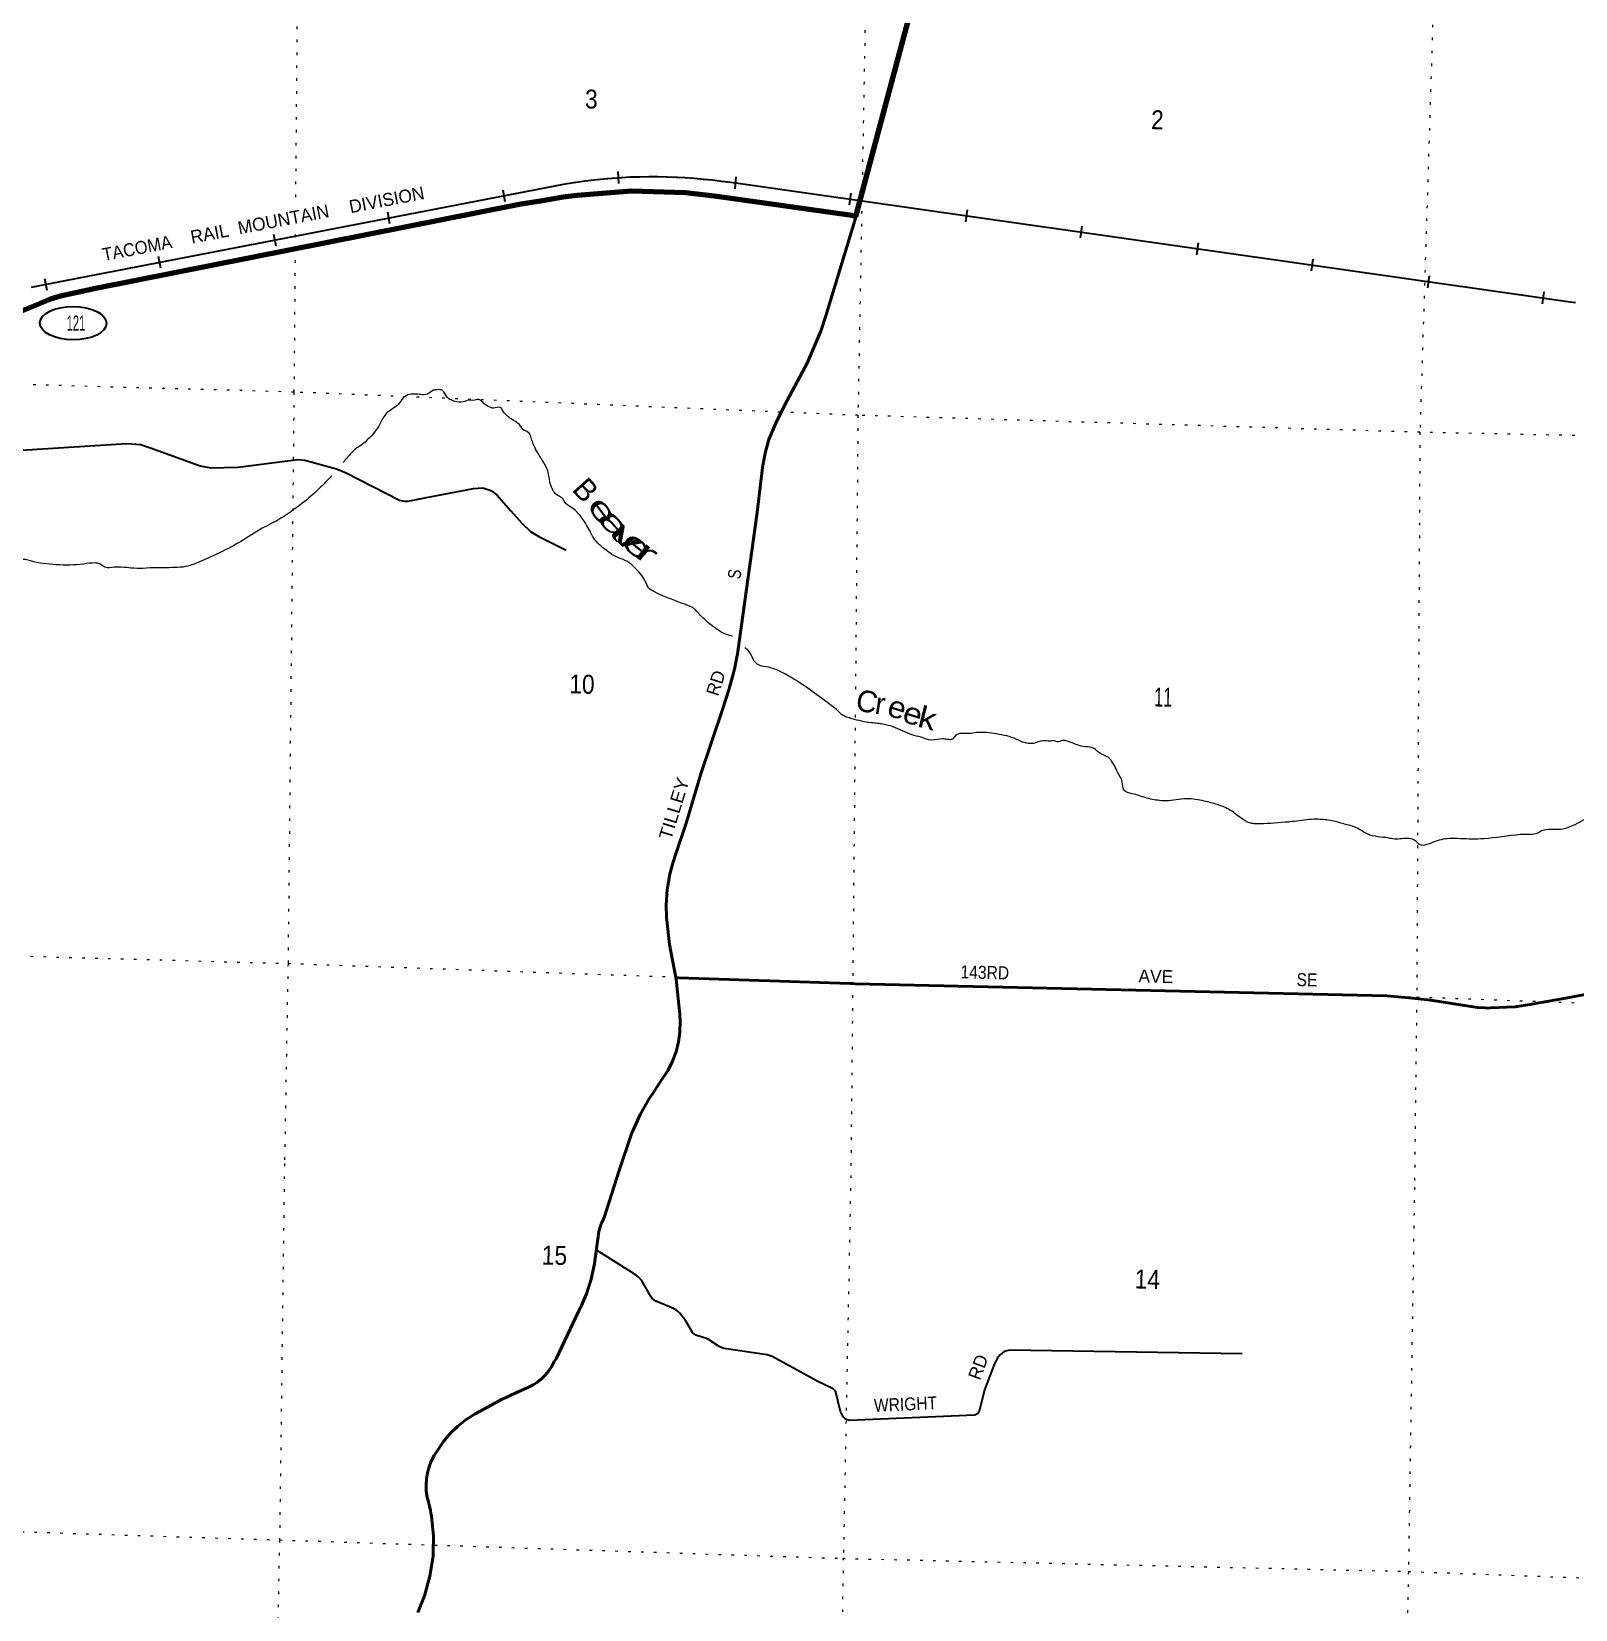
# Model space of a CAD drawing. Header units: feet. Extents: x -518066 to -250644, y -364975 to -177792.
# Drawn here: x -486506 to -472166, y -228103 to -213445 of the extents above; entities that cross this region are included whole.
import ezdxf
from ezdxf.enums import TextEntityAlignment as Align

# ---------------------------------------------------------------- set-up
doc = ezdxf.new("R2010")
doc.units = ezdxf.units.FT
doc.header["$LTSCALE"] = 80
doc.linetypes.add('DOTTED', pattern=[1.5, 0.3, -1.2])
for name, color, linetype, lineweight in [('17', 7, 'Continuous', 25), ('23', 7, 'Continuous', 70), ('26', 7, 'Continuous', 40), ('29', 7, 'Continuous', 25), ('30', 7, 'Continuous', 13), ('34', 7, 'Continuous', 25), ('39', 7, 'Continuous', 13), ('41', 7, 'Continuous', 13), ('7', 7, 'DOTTED', 13)]:
    doc.layers.add(name, color=color, linetype=linetype, lineweight=lineweight)
doc.layers.add('27', color=7, linetype='Continuous')

msp = doc.modelspace()

# ---------------------------------------------------------------- linework, layer by layer
at = {"layer": '17'}
msp.add_ellipse((-486119.74, -216154.36), major_axis=(-309.24, 1), ratio=0.500121, dxfattribs=at)
at = {"layer": '23'}
for points in [[(-478851.35, -215166.77), (-478841.14, -215128.76), (-478772.21, -214872.2), (-478333.03, -213230.48), (-478256.39, -212952.9), (-478192.89, -212682.38), (-478186.98, -212657.19), (-478180.82, -212632.38), (-478175.64, -212611.5), (-478082.02, -212113.86), (-478040.93, -211609.16), (-478052.82, -211102.93), (-478114.33, -210625.72), (-478117.55, -210600.74), (-478122.63, -210575.72), (-478156.72, -210408.07), (-478421.63, -209171.56), (-478444.71, -209072.2), (-478487.9, -208798.53), (-478502.25, -208521.84), (-478501.88, -208418.18), (-478461.97, -206164.79), (-478461.53, -206139.79)], [(-486622.03, -216050.43), (-486454.58, -215979.58), (-486329.25, -215928.08), (-486237.62, -215899.69), (-485910.8, -215827.81), (-481958.97, -215045.48), (-481761.21, -215013.54), (-481568.7, -214981.02), (-481543.5, -214976.77), (-481518.7, -214973.8), (-481437.98, -214964.14), (-480934.44, -214926.48), (-480429.73, -214941.67), (-480141.81, -214974.19), (-478886.39, -215150.25), (-478851.35, -215166.77)]]:
    msp.add_lwpolyline(points, dxfattribs=at)
at = {"layer": '26'}
for points in [[(-480521.87, -222233.42), (-480580.07, -221925.94), (-480603.42, -221728.4), (-480606.37, -221703.4), (-480607.25, -221678.4), (-480611.44, -221558.94), (-480601.4, -221414.76), (-480576.33, -221272.41), (-480549.04, -221171.65), (-480529.35, -221103.53), (-480423.72, -220788.43), (-480290.99, -220341.34), (-480092.74, -219753.04), (-480030.07, -219559.55), (-479981.3, -219380.45), (-479973.94, -219352.51), (-479954.82, -219254.74), (-479949.9, -219229.57), (-479946.46, -219204.74), (-479767.76, -217914.11), (-479716.05, -217493.49), (-479693.13, -217362), (-479656.6, -217233.63), (-479606.84, -217109.78), (-479596.94, -217088.95), (-479507.88, -216911.34), (-479300.69, -216524.32), (-479175.97, -216228.17), (-479128.84, -216086.88), (-478868.8, -215231.7), (-478854.57, -215178.76), (-478851.35, -215166.77)], [(-481046.88, -224025.65), (-480936.57, -223693.69), (-480927.44, -223668.64), (-480916.22, -223643.69), (-480853.26, -223503.65), (-480774.3, -223368.02), (-480759.48, -223343.12), (-480743.03, -223318.02), (-480658.84, -223189.61), (-480593.57, -223094.38), (-480552.23, -223009.89), (-480519.95, -222921.55), (-480497.08, -222830.32), (-480483.87, -222737.19), (-480480.47, -222643.2), (-480485.74, -222566.48), (-480487.9, -222541.52), (-480490.55, -222516.48), (-480518.99, -222248.6), (-480521.87, -222233.42)], [(-480521.87, -222233.42), (-480495.32, -222234.31), (-478904.86, -222287.94), (-478879.86, -222288.78), (-478854.86, -222290.5), (-473917.83, -222403.14), (-473713.17, -222421.56), (-473538.94, -222439.95), (-473513.75, -222442.61), (-473488.94, -222446.51), (-473076.58, -222511.31), (-473004.37, -222515.29), (-472979.47, -222516.66), (-472954.37, -222515.63), (-472725.26, -222506.14), (-472570.49, -222480.05), (-472206.65, -222415.97), (-472078.92, -222389.16)], [(-482917.61, -228131.43), (-482856.72, -227975.9), (-482806.42, -227793.05), (-482779.08, -227627.56), (-482775.12, -227602.44), (-482774.84, -227577.56), (-482773.06, -227418.66), (-482790.06, -227237.55), (-482790.79, -227232.83), (-482796.68, -227207.83), (-482802.21, -227182.83), (-482811.27, -227141.88), (-482816.74, -227117.14), (-482823.3, -227091.88), (-482831.26, -227061.22), (-482839.83, -227004.36), (-482842.4, -226946.92), (-482838.95, -226889.52), (-482829.52, -226832.8), (-482814.22, -226777.38), (-482793.2, -226723.85), (-482766.71, -226672.82), (-482735.73, -226625.79), (-482680.9, -226543.76), (-482617.8, -226467.91), (-482547.12, -226399.07), (-482469.63, -226338), (-482386.18, -226285.36), (-482345.88, -226264.06), (-482127.78, -226147.05), (-482104.49, -226136.4), (-482079.49, -226124.97), (-482054.49, -226112.62), (-481890.65, -226038.52), (-481847.58, -226016.91), (-481807.01, -225990.91), (-481769.38, -225960.82), (-481735.1, -225926.96), (-481704.54, -225889.7), (-481678.05, -225849.45), (-481664.49, -225823.24), (-481652.2, -225798.24), (-481633.1, -225773.24), (-481421.93, -225329.59), (-481413.04, -225310.92), (-481399.17, -225279.59), (-481351.43, -225171.8), (-481306.82, -225033.59), (-481276.9, -224891.48), (-481276.53, -224889.06), (-481246.39, -224661.33), (-481244.21, -224644.81), (-481238.89, -224611.33), (-481235.81, -224591.92), (-481224.17, -224548.5), (-481208.04, -224506.53), (-481205.51, -224501.47), (-481193.57, -224477.57), (-481183.16, -224451.47), (-481046.88, -224025.65)]]:
    msp.add_lwpolyline(points, dxfattribs=at)
at = {"layer": '29'}
for points in [[(-486599.76, -217335.34), (-485619.98, -217273.19), (-485494.22, -217280.53), (-485400.32, -217312.17), (-484940.97, -217480.65), (-484845.11, -217496.93), (-484586.34, -217490.71), (-484034.49, -217421.04), (-483967.39, -217426.47), (-483672.48, -217507.21), (-483583.38, -217544.52), (-483087.6, -217798.81), (-483042.9, -217808.51), (-483008.85, -217808.51), (-482854.52, -217775.99), (-482401.49, -217690), (-482315.16, -217685.03), (-482241.54, -217709.62), (-482183.23, -217748.9), (-482055.27, -217896.1), (-481953.42, -218012.88), (-481872.56, -218089.53), (-481794.03, -218136.36), (-481540.28, -218264.27)], [(-475261.83, -225727.9), (-477421.99, -225693.86), (-477471.11, -225707.81), (-477509.75, -225737.37), (-477537.03, -225771.48), (-477565.51, -225826.51), (-477653.37, -226062.59), (-477700.01, -226251.63), (-477716.59, -226283.14), (-477745.24, -226298.58), (-478913.14, -226348.5), (-478945.15, -226336.58), (-478967.88, -226313.84), (-478991.25, -226262.55), (-479034.94, -226085.3), (-479047.44, -226065.97), (-479060.43, -226054.71), (-479203.09, -225985.22), (-479625.92, -225753.29), (-479674.24, -225737.67), (-480074.84, -225679.38), (-480119.43, -225660.89), (-480227.93, -225588.22), (-480337.35, -225553.56), (-480365.78, -225529.3), (-480432.3, -225417.16), (-480486.25, -225351.92), (-480513.53, -225326.91), (-480543.95, -225308.38), (-480706.65, -225238.41), (-480740.83, -225213.2), (-480753.33, -225196.15), (-480842.32, -225044.98), (-480870.39, -225013.09), (-480898.8, -224991.49), (-481025.52, -224910.46), (-481260.18, -224765.56)]]:
    msp.add_lwpolyline(points, dxfattribs=at)
at = {"layer": '34'}
for p, q in [((-481050.61, -214857.56), (-481058.03, -214746.72)), ((-479972.22, -214906.69), (-479961.46, -214796.13)), ((-482106.07, -215027.56), (-482127.16, -214918.49)), ((-478908.34, -215055.82), (-478892.65, -214945.86)), ((-483177.16, -215232.01), (-483198.25, -215122.95)), ((-477829.22, -215212.51), (-477813.53, -215102.54)), ((-476762.87, -215362.07), (-476747.17, -215252.1)), ((-484233.88, -215439.03), (-484254.97, -215329.97)), ((-475683.75, -215518.76), (-475668.04, -215408.8)), ((-485304.96, -215643.51), (-485326.05, -215534.45)), ((-474617.39, -215668.35), (-474601.69, -215558.38)), ((-486361.49, -215850.76), (-486382.84, -215741.75)), ((-473538.28, -215825.06), (-473522.58, -215715.09)), ((-472471.93, -215974.65), (-472456.23, -215864.69))]:
    msp.add_line(p, q, dxfattribs=at)
msp.add_lwpolyline([(-486506.49, -215820.61), (-486270.36, -215774.37), (-481530.68, -214857.77), (-481446.93, -214844.35), (-481363.35, -214832.9), (-481279.55, -214822.9), (-481195.1, -214813.77), (-481110.8, -214806.64), (-481026.75, -214801.02), (-480942.08, -214796.27), (-480857.55, -214793.52), (-480773.26, -214792.26), (-480688.26, -214792.38), (-480603.98, -214794.09), (-480519.54, -214796.76), (-480434.76, -214801.33), (-480350.72, -214807.5), (-480266.45, -214815.09), (-480182.48, -214823.73), (-480098.2, -214834.29), (-480040.31, -214842.34), (-479963.92, -214849.78), (-472257.83, -215949.84), (-472165.66, -215962.55)], dxfattribs=at)
at = {"layer": '34', "lineweight": 13}
for points in [[(-486506.27, -215821.69), (-486270.14, -215775.45), (-481530.47, -214858.86)], [(-480040.44, -214843.44), (-479964.05, -214850.87), (-472257.98, -215950.93), (-472165.8, -215963.63)]]:
    msp.add_lwpolyline(points, dxfattribs=at)
msp.add_arc((-480735.93, -219637.79), 4844.54, 81.74598, 99.43966, dxfattribs=at)
at = {"layer": '39'}
for points in [[(-480362.67, -218795.26), (-480641.71, -218686.89), (-480731.23, -218644.82), (-480774.72, -218611.75), (-480805.51, -218550.84), (-480905.21, -218424.2), (-480972.31, -218368.54), (-481079.83, -218322.07), (-481214.41, -218226.81), (-481273.38, -218167.31), (-481313.99, -218096.15), (-481323.64, -218077.86), (-481403.23, -217951.65), (-481448.32, -217900.47), (-481489.79, -217867.45), (-481552.97, -217815.9), (-481572.44, -217787.36), (-481641.69, -217737.69), (-481668.87, -217694.94), (-481693.41, -217624.12), (-481703.88, -217553.59), (-481751.68, -217444.11), (-481833, -217305.8), (-481870.89, -217202.56), (-481872.76, -217196.5), (-481884.37, -217176.16), (-481941.88, -217140.8), (-481963.3, -217110.21), (-482018.58, -217064.85), (-482101.63, -217002.82), (-482127.03, -216970.14), (-482148.46, -216939.57), (-482216.92, -216944.14), (-482248.89, -216935.42), (-482304.4, -216900.1), (-482335.92, -216871.31), (-482367.89, -216862.59), (-482390.18, -216870.16), (-482458.6, -216872.72), (-482466.73, -216876.56), (-482537.33, -216887.11), (-482609.27, -216867.51), (-482646.87, -216840.59), (-482687.71, -216779.47), (-482739.83, -216772.34), (-482772.12, -216777.68), (-482829.2, -216812.62), (-482889.62, -216817.37), (-483010.34, -216820.83), (-483053.19, -216848.03), (-483100.81, -216909.29), (-483211.27, -216993.31), (-483267.67, -217086.52), (-483408.25, -217258.27), (-483463.51, -217301.28), (-483483.88, -217312.91), (-483545.48, -217369.85), (-483612.26, -217447.53)], [(-483716.18, -217571.16), (-483749.86, -217606.53), (-483828, -217683.21), (-483891.7, -217744.12), (-484061.62, -217879.1), (-484210.62, -217978.37), (-484363.26, -218059.49), (-484563.05, -218181.79), (-484939.22, -218368.63), (-485016.31, -218399.13), (-485101.21, -218419.42), (-485197.85, -218425.4), (-485471.43, -218431.65), (-485495.59, -218433.15), (-485740.63, -218421.92), (-485821.06, -218422.22), (-485872.64, -218391), (-485916.66, -218382.03), (-486023.45, -218391.81), (-486276.94, -218398.49), (-486515.41, -218363.29), (-486565.38, -218350.19), (-486683.76, -218339.64), (-486777.53, -218307.52), (-486841.76, -218302.14), (-486917.62, -218278.44), (-486960.75, -218229.32), (-486980.03, -218192.76), (-487013.56, -218163.93), (-487021.37, -218153.72), (-487138.77, -218099), (-487156.36, -218076.53), (-487161.75, -218048.3), (-487174.51, -217989.79), (-487228.47, -217886.21), (-487266.55, -217790.99), (-487307.3, -217725.85), (-487348.55, -217682.8), (-487419.48, -217528.65), (-487426.88, -217500.37), (-487465.77, -217441.3)], [(-479995.14, -219062.12), (-480088.49, -219030.06), (-480138.06, -218998.88), (-480234.9, -218924.51), (-480329.27, -218830.11), (-480362.67, -218795.26)], [(-471068.67, -220106.91), (-471200.21, -220209.52), (-471251.76, -220266.67), (-471292.64, -220295.92), (-471416.5, -220349.52), (-471605.76, -220449.93), (-471846.79, -220617.52), (-472044.67, -220743.86), (-472217.58, -220832.56), (-472304.59, -220856.82), (-472479.83, -220871.17), (-472518.51, -220892.43), (-472655.48, -220903.57), (-472679.64, -220905.07), (-473016.29, -220944.09), (-473237.44, -220943.39), (-473394.36, -220948.08), (-473546.27, -220997.06), (-473612.66, -220999.67), (-473642.18, -220970.92), (-473709.87, -220941.36), (-473846.71, -220946.48), (-473902.79, -220937.25), (-474094.99, -220901.02), (-474190.26, -220846.77), (-474318.02, -220805.89), (-474425.95, -220777.48), (-474556.3, -220762.65), (-474642.8, -220764.82), (-474822.25, -220787.11), (-474862.53, -220790.27), (-475130.26, -220804.66), (-475170.41, -220801.8), (-475252.03, -220765.91), (-475374.68, -220676.93), (-475492.16, -220626.22), (-475614.06, -220593.5), (-475774.42, -220572.01), (-475971.91, -220591.91), (-476028.13, -220588.7), (-476162.23, -220561.74), (-476282.04, -220525.05), (-476359.69, -220491.26), (-476376.04, -220414.59), (-476418.26, -220325.31), (-476429.78, -220300.97), (-476462.58, -220240.02), (-476499.72, -220193.03), (-476595.04, -220140.79), (-476632.51, -220107.85), (-476656.4, -220097.3), (-476738.6, -220087.52), (-476886.23, -220036.17), (-476928.34, -220031.26), (-476980.87, -220042.19), (-477008.82, -220033.56), (-477045.08, -220036.81), (-477113.36, -220033.34), (-477202.38, -220057.56), (-477248.63, -220058.58), (-477294.63, -220047.56), (-477308.61, -220043.24), (-477358.35, -220020.1), (-477542.2, -219969.99), (-477728.91, -219957.98), (-477805.5, -219966.4), (-477924.56, -219985.95), (-477953.47, -220019.49), (-477999.73, -220020.51), (-478043.86, -220015.55), (-478146.67, -220027.42), (-478242.58, -220001.28), (-478330.51, -219977.31), (-478503.76, -219903.33), (-478615.75, -219876.85), (-478647.81, -219872.14), (-478706, -219866.89), (-478884.09, -219828.96), (-478981.7, -219788.73), (-479009.29, -219764.03), (-479191.05, -219621.58), (-479361.25, -219501.46), (-479551.77, -219390.96), (-479659.42, -219350.51), (-479757.4, -219326.34), (-479785.04, -219303.65), (-479841.14, -219206.05), (-479880.85, -219168.65)]]:
    msp.add_spline(points, degree=3, dxfattribs=at)
at = {"layer": '7'}
for p, q in [((-484025.19, -211359.5), (-484054.76, -215027.1)), ((-478745.25, -212352.99), (-478830.19, -217010.22)), ((-484057.2, -215330.11), (-484069.01, -216794.44)), ((-478830.19, -217010.22), (-484069.01, -216794.44)), ((-478830.19, -217010.22), (-478853.61, -219553.32)), ((-478855.82, -219792.65), (-478878.7, -222276.55)), ((-478878.7, -222276.55), (-478896.7, -224070.87))]:
    msp.add_line(p, q, dxfattribs=at)
for points in [[(-473435.9, -211582.73), (-473610.15, -217167.54), (-473640.27, -222413.18), (-473661.28, -224180.16)], [(-484069.01, -216794.44), (-489355.65, -216648.12), (-494679.98, -216479.1), (-499883.79, -216304.2), (-502104.38, -216289.02)], [(-484069.01, -216794.44), (-484124.28, -222101.8), (-484156.81, -223959.86)], [(-470733.06, -217229.42), (-473610.15, -217167.54), (-478830.19, -217010.22)], [(-502223.15, -221594.51), (-499991.37, -221638.57), (-494759.16, -221794), (-489394.65, -221955.83), (-484124.28, -222101.8), (-478878.88, -222285.59), (-473640.27, -222413.18), (-470842.13, -222515.16)], [(-484156.81, -223959.86), (-484202.96, -227457.26), (-484318.75, -232765.17), (-484472, -238091.05)], [(-478896.7, -224070.87), (-478965.74, -227622.43), (-479061.58, -232928.76), (-479171.2, -238249.93)], [(-473661.28, -224180.16), (-473717.65, -227749.8), (-473820.01, -233070.07), (-473922.37, -238390.15), (-473955, -243615.49)], [(-502338.3, -226915.76), (-500013.78, -226980.25), (-494821.43, -227094.2), (-489478.32, -227289.44), (-484202.96, -227457.26), (-478972.89, -227628.65), (-473717.65, -227749.8), (-470952.26, -227851.88)]]:
    msp.add_lwpolyline(points, dxfattribs=at)

# ---------------------------------------------------------------- texts
at = {"layer": '17', "width": 0.55}
msp.add_text('121', height=140, dxfattribs=at).set_placement((-486093.68, -216222.67), align=Align.CENTER)
at = {"layer": '27'}
for s, rotation, width, p in [('S', 82.117, 0.85, (-479923.08, -218538.25)), ('TILLEY', 72.968, 1.1, (-480567.04, -220964.23)), ('143RD', 358.605, 0.9, (-477878.83, -222239.62)), ('SE', 358.604, 0.9, (-474757.45, -222311.5))]:
    msp.add_text(s, height=120.5, rotation=rotation, dxfattribs=dict(at, width=width)).set_placement(p)
for s, rotation, p in [('RD', 72.053, (-480129.28, -219626.01)), ('AVE', 358.605, (-476225.82, -222277.59))]:
    msp.add_text(s, height=120.5, rotation=rotation, dxfattribs=at).set_placement(p)
at = {"layer": '30'}
msp.add_text('RD', height=120, rotation=69.587, dxfattribs=at).set_placement((-477697.51, -225980.51))
at = {"layer": '30', "width": 0.9}
msp.add_text('WRIGHT', height=120, rotation=2.448, dxfattribs=at).set_placement((-478678.72, -226267.75))
at = {"layer": '34'}
for s, p in [('DIVISION', (-483543.3, -215133.69)), ('RAIL  MOUNTAIN', (-485016.96, -215415.77))]:
    msp.add_text(s, height=120.5, rotation=10.945, dxfattribs=at).set_placement(p)
at = {"layer": '34', "width": 0.95}
msp.add_text('TACOMA', height=120.5, rotation=10.946, dxfattribs=at).set_placement((-485836.18, -215579.17))
at = {"layer": '41'}
for s, height, rotation, p in [('B', 200.9, 311.812, (-481493.78, -217703.47)), ('C', 200.8, 347.425, (-478863.17, -219744.41)), ('r', 200.8, 351.346, (-478681.54, -219780.34))]:
    msp.add_text(s, height=height, rotation=rotation, dxfattribs=at).set_placement(p)
for s, height, rotation, width, p in [('e', 200.9, 307.025, 1.7, (-481356.28, -217851.05)), ('a', 200.9, 310.749, 1.95, (-481261.56, -217970.09)), ('v', 200.9, 316.02, 2.15, (-481143.33, -218110.6)), ('e', 200.9, 321.38, 1.8, (-481045.44, -218211.11)), ('r', 200.9, 321.782, 1.95, (-480917.43, -218309.22)), ('e', 200.8, 342.904, 1.1, (-478571.81, -219794.92)), ('k', 200.8, 345.841, 1.2, (-478286.8, -219900.47)), ('e', 200.8, 341.771, 1.15, (-478431.18, -219850.14))]:
    msp.add_text(s, height=height, rotation=rotation, dxfattribs=dict(at, width=width)).set_placement(p)
at = {"layer": '7'}
for s, rotation, width, p in [('3', 358.782, 0.9, (-481367.06, -214159.28)), ('2', 358.78, 0.9, (-476108.94, -214351.52)), ('10', 358.782, 0.9, (-481513.31, -219592.46)), ('11', 358.78, 0.65, (-476081.12, -219714.3)), ('15', 358.766, 0.9, (-481768.77, -224898.28)), ('14', 358.763, 0.9, (-476261.63, -225120.56))]:
    msp.add_text(s, height=175.7, rotation=rotation, dxfattribs=dict(at, width=width)).set_placement(p)

doc.saveas('drawing.dxf')
